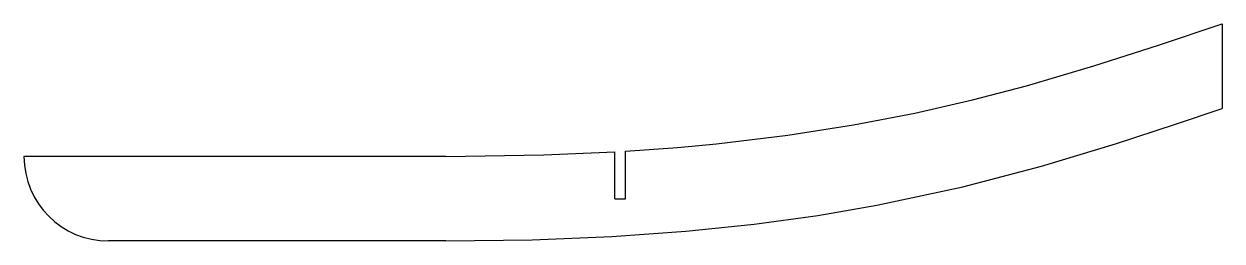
# Model space of a CAD drawing. Extents: x -10 to 18.4, y -14.3 to -9.2.
import ezdxf

# ---------------------------------------------------------------- set-up
doc = ezdxf.new("R2010")
doc.units = 0
doc.header["$MEASUREMENT"] = 0
doc.layers.add('VISIBLE', color=7, linetype='CONTINUOUS')

msp = doc.modelspace()

# ---------------------------------------------------------------- linework, layer by layer
at = {"layer": 'VISIBLE'}
for p, q in [((18.389, -9.17), (18.389, -11.17)), ((4, -13.3), (4, -12.191)), ((4.25, -13.3), (4.25, -12.176)), ((0, -12.3), (-10, -12.3)), ((4, -13.3), (4.25, -13.3)), ((0, -14.3), (-8, -14.3))]:
    msp.add_line(p, q, dxfattribs=at)
for points in [[(6.409, -12), (8.097, -11.798), (9.659, -11.555), (11.112, -11.275), (12.473, -10.965), (13.758, -10.629), (15.354, -10.16), (16.885, -9.67), (18.389, -9.17)], [(15.865, -12), (17.285, -11.538), (18.389, -11.17)], [(0, -14.3), (2.043, -14.273), (3.933, -14.194), (5.681, -14.069), (7.302, -13.901), (8.808, -13.695), (10.213, -13.455), (12.247, -13.02), (14.114, -12.529), (15.865, -12)], [(0, -12.3), (2.318, -12.265), (4, -12.191)], [(4.25, -12.176), (5.485, -12.086), (6.409, -12)]]:
    msp.add_lwpolyline(points, dxfattribs=at)
msp.add_arc((-8, -12.3), 2, 180, 270, dxfattribs=at)

doc.saveas('drawing.dxf')
